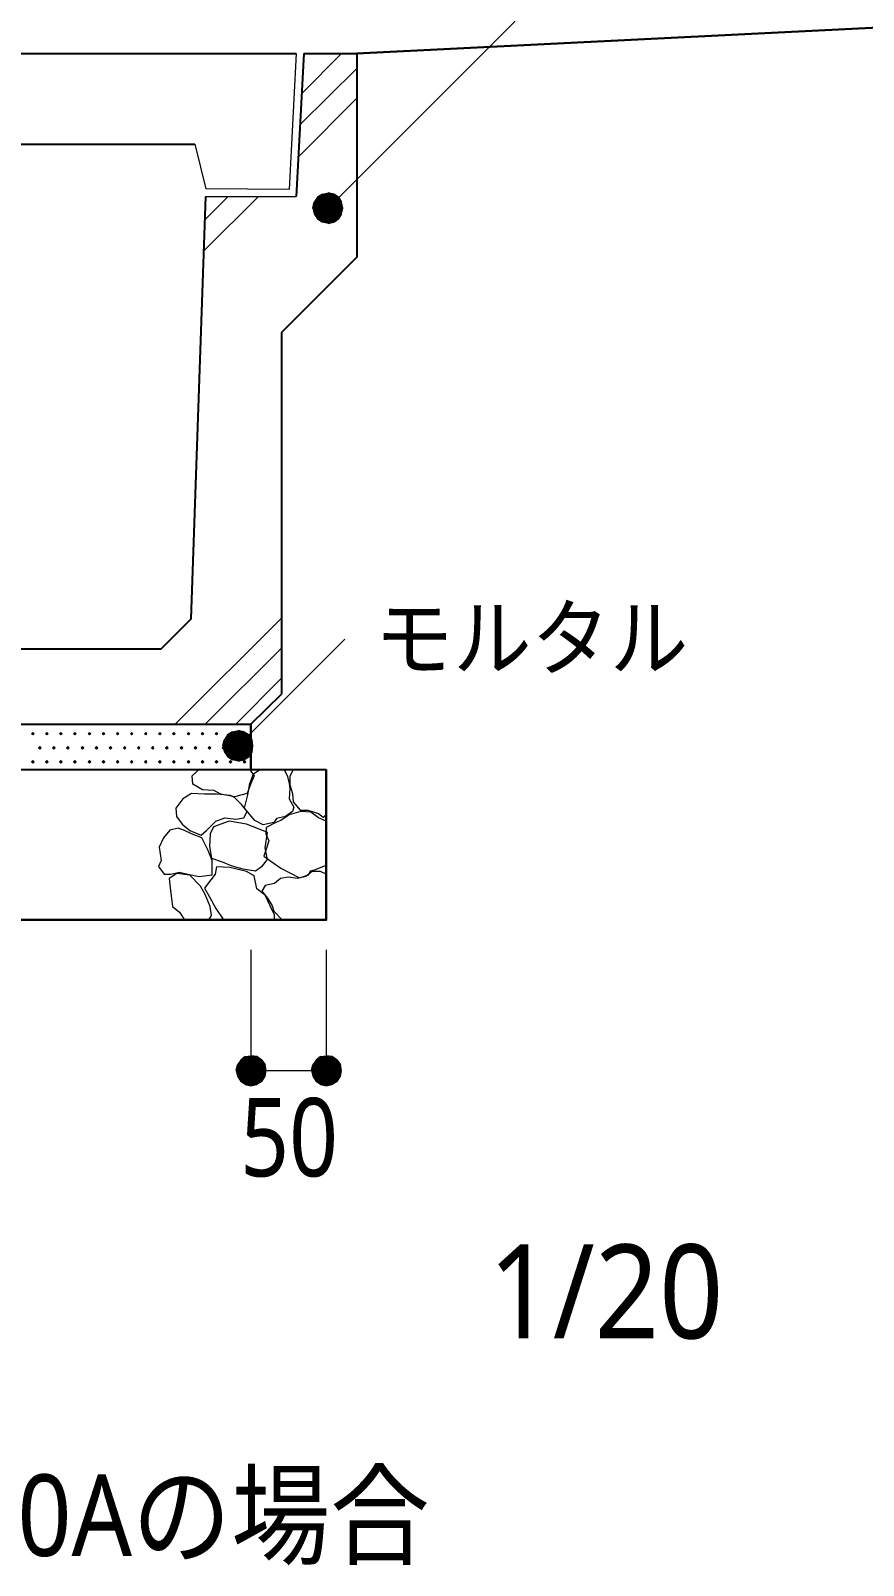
# Model space of a CAD drawing. Header units: millimetres. Extents: x 0 to 420, y 0 to 297.
# Drawn here: x 153.6 to 181.2, y 209.6 to 260.5 of the extents above; entities that cross this region are included whole.
import ezdxf
from ezdxf.enums import TextEntityAlignment as Align

# ---------------------------------------------------------------- set-up
doc = ezdxf.new("R2010")
doc.units = ezdxf.units.MM
doc.styles.add('kst32b', font='NotoSansJP-Variable.ttf')

msp = doc.modelspace()

# ---------------------------------------------------------------- hatches: boundary and pattern name
h = msp.add_hatch(color=7)
h.paths.add_polyline_path([(163.132, 254.953), (163.026, 254.783), (163.491, 254.593), (163.132, 254.953)])
h.paths.add_polyline_path([(163.026, 254.783), (163.491, 254.593), (162.983, 254.593), (163.026, 254.783)])
h.paths.add_polyline_path([(163.491, 254.593), (162.983, 254.593), (163.026, 254.402), (163.491, 254.593)])
h = msp.add_hatch(color=7)
h.paths.add_polyline_path([(163.682, 255.058), (163.491, 255.101), (163.491, 254.593), (163.682, 255.058)])
h.paths.add_polyline_path([(163.491, 255.101), (163.491, 254.593), (163.301, 255.058), (163.491, 255.101)])
h.paths.add_polyline_path([(163.491, 254.593), (163.301, 255.058), (163.132, 254.953), (163.491, 254.593)])
h = msp.add_hatch(color=7)
h.paths.add_polyline_path([(163.978, 254.593), (163.936, 254.783), (163.491, 254.593), (163.978, 254.593)])
h.paths.add_polyline_path([(163.936, 254.783), (163.491, 254.593), (163.83, 254.953), (163.936, 254.783)])
h.paths.add_polyline_path([(163.491, 254.593), (163.83, 254.953), (163.682, 255.058), (163.491, 254.593)])
for points in [[(163.026, 254.402), (163.132, 254.233), (163.491, 254.593), (163.026, 254.402)], [(153.691, 237.194), (153.67, 237.172), (153.649, 237.151), (153.67, 237.13), (153.691, 237.109), (153.712, 237.13), (153.734, 237.151), (153.712, 237.172), (153.691, 237.194)], [(154.157, 237.194), (154.136, 237.172), (154.115, 237.151), (154.136, 237.13), (154.157, 237.109), (154.178, 237.13), (154.199, 237.151), (154.178, 237.172), (154.157, 237.194)], [(154.622, 237.194), (154.601, 237.172), (154.58, 237.151), (154.601, 237.13), (154.622, 237.109), (154.644, 237.13), (154.665, 237.151), (154.644, 237.172), (154.622, 237.194)], [(155.088, 237.194), (155.067, 237.172), (155.046, 237.151), (155.067, 237.13), (155.088, 237.109), (155.109, 237.13), (155.13, 237.151), (155.109, 237.172), (155.088, 237.194)], [(155.575, 237.194), (155.554, 237.172), (155.533, 237.151), (155.554, 237.13), (155.575, 237.109), (155.596, 237.13), (155.617, 237.151), (155.596, 237.172), (155.575, 237.194)], [(156.041, 237.194), (156.02, 237.172), (155.998, 237.151), (156.02, 237.13), (156.041, 237.109), (156.062, 237.13), (156.083, 237.151), (156.062, 237.172), (156.041, 237.194)], [(156.506, 237.194), (156.485, 237.172), (156.464, 237.151), (156.485, 237.13), (156.506, 237.109), (156.528, 237.13), (156.549, 237.151), (156.528, 237.172), (156.506, 237.194)], [(156.972, 237.194), (156.951, 237.172), (156.93, 237.151), (156.951, 237.13), (156.972, 237.109), (156.993, 237.13), (157.014, 237.151), (156.993, 237.172), (156.972, 237.194)], [(157.438, 237.194), (157.417, 237.172), (157.395, 237.151), (157.417, 237.13), (157.438, 237.109), (157.459, 237.13), (157.48, 237.151), (157.459, 237.172), (157.438, 237.194)], [(157.903, 237.194), (157.882, 237.172), (157.861, 237.151), (157.882, 237.13), (157.903, 237.109), (157.925, 237.13), (157.946, 237.151), (157.925, 237.172), (157.903, 237.194)], [(158.369, 237.194), (158.348, 237.172), (158.327, 237.151), (158.348, 237.13), (158.369, 237.109), (158.39, 237.13), (158.411, 237.151), (158.39, 237.172), (158.369, 237.194)], [(158.856, 237.194), (158.835, 237.172), (158.813, 237.151), (158.835, 237.13), (158.856, 237.109), (158.877, 237.13), (158.898, 237.151), (158.877, 237.172), (158.856, 237.194)], [(159.321, 237.194), (159.3, 237.172), (159.279, 237.151), (159.3, 237.13), (159.321, 237.109), (159.343, 237.13), (159.364, 237.151), (159.343, 237.172), (159.321, 237.194)], [(159.787, 237.194), (159.766, 237.172), (159.745, 237.151), (159.766, 237.13), (159.787, 237.109), (159.808, 237.13), (159.829, 237.151), (159.808, 237.172), (159.787, 237.194)], [(160.253, 237.194), (160.232, 237.172), (160.211, 237.151), (160.232, 237.13), (160.253, 237.109), (160.274, 237.13), (160.295, 237.151), (160.274, 237.172), (160.253, 237.194)], [(160.719, 237.194), (160.697, 237.172), (160.676, 237.151), (160.697, 237.13), (160.719, 237.109), (160.74, 237.13), (160.761, 237.151), (160.74, 237.172), (160.719, 237.194)], [(153.924, 236.728), (153.903, 236.707), (153.882, 236.686), (153.903, 236.664), (153.924, 236.643), (153.945, 236.664), (153.966, 236.686), (153.945, 236.707), (153.924, 236.728)], [(154.39, 236.728), (154.369, 236.707), (154.347, 236.686), (154.369, 236.664), (154.39, 236.643), (154.411, 236.664), (154.432, 236.686), (154.411, 236.707), (154.39, 236.728)], [(154.855, 236.728), (154.834, 236.707), (154.813, 236.686), (154.834, 236.664), (154.855, 236.643), (154.877, 236.664), (154.898, 236.686), (154.877, 236.707), (154.855, 236.728)], [(155.342, 236.728), (155.321, 236.707), (155.3, 236.686), (155.321, 236.664), (155.342, 236.643), (155.363, 236.664), (155.385, 236.686), (155.363, 236.707), (155.342, 236.728)], [(155.808, 236.728), (155.787, 236.707), (155.766, 236.686), (155.787, 236.664), (155.808, 236.643), (155.829, 236.664), (155.85, 236.686), (155.829, 236.707), (155.808, 236.728)], [(156.274, 236.728), (156.252, 236.707), (156.231, 236.686), (156.252, 236.664), (156.274, 236.643), (156.295, 236.664), (156.316, 236.686), (156.295, 236.707), (156.274, 236.728)], [(156.739, 236.728), (156.718, 236.707), (156.697, 236.686), (156.718, 236.664), (156.739, 236.643), (156.76, 236.664), (156.782, 236.686), (156.76, 236.707), (156.739, 236.728)], [(157.205, 236.728), (157.184, 236.707), (157.162, 236.686), (157.184, 236.664), (157.205, 236.643), (157.226, 236.664), (157.247, 236.686), (157.226, 236.707), (157.205, 236.728)], [(157.671, 236.728), (157.649, 236.707), (157.628, 236.686), (157.649, 236.664), (157.671, 236.643), (157.692, 236.664), (157.713, 236.686), (157.692, 236.707), (157.671, 236.728)], [(158.136, 236.728), (158.115, 236.707), (158.094, 236.686), (158.115, 236.664), (158.136, 236.643), (158.157, 236.664), (158.179, 236.686), (158.157, 236.707), (158.136, 236.728)], [(158.623, 236.728), (158.602, 236.707), (158.581, 236.686), (158.602, 236.664), (158.623, 236.643), (158.644, 236.664), (158.665, 236.686), (158.644, 236.707), (158.623, 236.728)], [(159.089, 236.728), (159.068, 236.707), (159.046, 236.686), (159.068, 236.664), (159.089, 236.643), (159.11, 236.664), (159.131, 236.686), (159.11, 236.707), (159.089, 236.728)], [(159.554, 236.728), (159.533, 236.707), (159.512, 236.686), (159.533, 236.664), (159.554, 236.643), (159.576, 236.664), (159.597, 236.686), (159.576, 236.707), (159.554, 236.728)], [(160.02, 236.728), (159.999, 236.707), (159.978, 236.686), (159.999, 236.664), (160.02, 236.643), (160.041, 236.664), (160.062, 236.686), (160.041, 236.707), (160.02, 236.728)], [(160.041, 236.559), (160.147, 236.389), (160.507, 236.749), (160.041, 236.559)], [(160.486, 236.728), (160.465, 236.707), (160.443, 236.686), (160.465, 236.664), (160.486, 236.643), (160.507, 236.664), (160.528, 236.686), (160.507, 236.707), (160.486, 236.728)], [(153.691, 236.262), (153.67, 236.241), (153.649, 236.22), (153.67, 236.199), (153.691, 236.178), (153.712, 236.199), (153.734, 236.22), (153.712, 236.241), (153.691, 236.262)], [(154.157, 236.262), (154.136, 236.241), (154.115, 236.22), (154.136, 236.199), (154.157, 236.178), (154.178, 236.199), (154.199, 236.22), (154.178, 236.241), (154.157, 236.262)], [(154.622, 236.262), (154.601, 236.241), (154.58, 236.22), (154.601, 236.199), (154.622, 236.178), (154.644, 236.199), (154.665, 236.22), (154.644, 236.241), (154.622, 236.262)], [(155.088, 236.262), (155.067, 236.241), (155.046, 236.22), (155.067, 236.199), (155.088, 236.178), (155.109, 236.199), (155.13, 236.22), (155.109, 236.241), (155.088, 236.262)], [(155.575, 236.262), (155.554, 236.241), (155.533, 236.22), (155.554, 236.199), (155.575, 236.178), (155.596, 236.199), (155.617, 236.22), (155.596, 236.241), (155.575, 236.262)], [(156.041, 236.262), (156.02, 236.241), (155.998, 236.22), (156.02, 236.199), (156.041, 236.178), (156.062, 236.199), (156.083, 236.22), (156.062, 236.241), (156.041, 236.262)], [(156.506, 236.262), (156.485, 236.241), (156.464, 236.22), (156.485, 236.199), (156.506, 236.178), (156.528, 236.199), (156.549, 236.22), (156.528, 236.241), (156.506, 236.262)], [(156.972, 236.262), (156.951, 236.241), (156.93, 236.22), (156.951, 236.199), (156.972, 236.178), (156.993, 236.199), (157.014, 236.22), (156.993, 236.241), (156.972, 236.262)], [(157.438, 236.262), (157.417, 236.241), (157.395, 236.22), (157.417, 236.199), (157.438, 236.178), (157.459, 236.199), (157.48, 236.22), (157.459, 236.241), (157.438, 236.262)], [(157.903, 236.262), (157.882, 236.241), (157.861, 236.22), (157.882, 236.199), (157.903, 236.178), (157.925, 236.199), (157.946, 236.22), (157.925, 236.241), (157.903, 236.262)], [(158.369, 236.262), (158.348, 236.241), (158.327, 236.22), (158.348, 236.199), (158.369, 236.178), (158.39, 236.199), (158.411, 236.22), (158.39, 236.241), (158.369, 236.262)], [(158.856, 236.262), (158.835, 236.241), (158.813, 236.22), (158.835, 236.199), (158.856, 236.178), (158.877, 236.199), (158.898, 236.22), (158.877, 236.241), (158.856, 236.262)], [(159.321, 236.262), (159.3, 236.241), (159.279, 236.22), (159.3, 236.199), (159.321, 236.178), (159.343, 236.199), (159.364, 236.22), (159.343, 236.241), (159.321, 236.262)], [(159.787, 236.262), (159.766, 236.241), (159.745, 236.22), (159.766, 236.199), (159.787, 236.178), (159.808, 236.199), (159.829, 236.22), (159.808, 236.241), (159.787, 236.262)], [(160.253, 236.262), (160.232, 236.241), (160.211, 236.22), (160.232, 236.199), (160.253, 236.178), (160.274, 236.199), (160.295, 236.22), (160.274, 236.241), (160.253, 236.262)], [(160.719, 236.262), (160.697, 236.241), (160.676, 236.22), (160.697, 236.199), (160.719, 236.178), (160.74, 236.199), (160.761, 236.22), (160.74, 236.241), (160.719, 236.262)], [(161.396, 225.785), (161.438, 225.975), (160.93, 225.975), (161.396, 225.785)], [(163.894, 225.785), (163.936, 225.975), (163.428, 225.975), (163.894, 225.785)]]:
    msp.add_hatch(color=7).paths.add_polyline_path(points)
h = msp.add_hatch(color=7)
h.paths.add_polyline_path([(163.132, 254.233), (163.301, 254.127), (163.491, 254.593), (163.132, 254.233)])
h.paths.add_polyline_path([(163.301, 254.127), (163.491, 254.593), (163.491, 254.085), (163.301, 254.127)])
h.paths.add_polyline_path([(163.491, 254.593), (163.491, 254.085), (163.682, 254.127), (163.491, 254.593)])
h = msp.add_hatch(color=7)
h.paths.add_polyline_path([(163.682, 254.127), (163.83, 254.233), (163.491, 254.593), (163.682, 254.127)])
h.paths.add_polyline_path([(163.83, 254.233), (163.491, 254.593), (163.936, 254.402), (163.83, 254.233)])
h.paths.add_polyline_path([(163.491, 254.593), (163.936, 254.402), (163.978, 254.593), (163.491, 254.593)])
h = msp.add_hatch(color=7)
h.paths.add_polyline_path([(160.147, 237.109), (160.041, 236.94), (160.507, 236.749), (160.147, 237.109)])
h.paths.add_polyline_path([(160.041, 236.94), (160.507, 236.749), (159.999, 236.749), (160.041, 236.94)])
h.paths.add_polyline_path([(160.507, 236.749), (159.999, 236.749), (160.041, 236.559), (160.507, 236.749)])
h = msp.add_hatch(color=7)
h.paths.add_polyline_path([(160.697, 237.215), (160.507, 237.257), (160.507, 236.749), (160.697, 237.215)])
h.paths.add_polyline_path([(160.507, 237.257), (160.507, 236.749), (160.316, 237.215), (160.507, 237.257)])
h.paths.add_polyline_path([(160.507, 236.749), (160.316, 237.215), (160.147, 237.109), (160.507, 236.749)])
h = msp.add_hatch(color=7)
h.paths.add_polyline_path([(160.994, 236.749), (160.972, 236.94), (160.507, 236.749), (160.994, 236.749)])
h.paths.add_polyline_path([(160.972, 236.94), (160.507, 236.749), (160.867, 237.109), (160.972, 236.94)])
h.paths.add_polyline_path([(160.507, 236.749), (160.867, 237.109), (160.697, 237.215), (160.507, 236.749)])
h = msp.add_hatch(color=7)
h.paths.add_polyline_path([(160.147, 236.389), (160.316, 236.283), (160.507, 236.749), (160.147, 236.389)])
h.paths.add_polyline_path([(160.316, 236.283), (160.507, 236.749), (160.507, 236.241), (160.316, 236.283)])
h.paths.add_polyline_path([(160.507, 236.749), (160.507, 236.241), (160.697, 236.283), (160.507, 236.749)])
h = msp.add_hatch(color=7)
h.paths.add_polyline_path([(160.697, 236.283), (160.867, 236.389), (160.507, 236.749), (160.697, 236.283)])
h.paths.add_polyline_path([(160.867, 236.389), (160.507, 236.749), (160.972, 236.559), (160.867, 236.389)])
h.paths.add_polyline_path([(160.507, 236.749), (160.972, 236.559), (160.994, 236.749), (160.507, 236.749)])
h = msp.add_hatch(color=7)
h.paths.add_polyline_path([(160.592, 226.314), (160.486, 226.166), (160.93, 225.975), (160.592, 226.314)])
h.paths.add_polyline_path([(160.486, 226.166), (160.93, 225.975), (160.443, 225.975), (160.486, 226.166)])
h.paths.add_polyline_path([(160.93, 225.975), (160.443, 225.975), (160.486, 225.785), (160.93, 225.975)])
h = msp.add_hatch(color=7)
h.paths.add_polyline_path([(161.121, 226.441), (160.93, 226.462), (160.93, 225.975), (161.121, 226.441)])
h.paths.add_polyline_path([(160.93, 226.462), (160.93, 225.975), (160.74, 226.441), (160.93, 226.462)])
h.paths.add_polyline_path([(160.93, 225.975), (160.74, 226.441), (160.592, 226.314), (160.93, 225.975)])
h = msp.add_hatch(color=7)
h.paths.add_polyline_path([(161.438, 225.975), (161.396, 226.166), (160.93, 225.975), (161.438, 225.975)])
h.paths.add_polyline_path([(161.396, 226.166), (160.93, 225.975), (161.29, 226.314), (161.396, 226.166)])
h.paths.add_polyline_path([(160.93, 225.975), (161.29, 226.314), (161.121, 226.441), (160.93, 225.975)])
h = msp.add_hatch(color=7)
h.paths.add_polyline_path([(163.089, 226.314), (162.983, 226.166), (163.428, 225.975), (163.089, 226.314)])
h.paths.add_polyline_path([(162.983, 226.166), (163.428, 225.975), (162.941, 225.975), (162.983, 226.166)])
h.paths.add_polyline_path([(163.428, 225.975), (162.941, 225.975), (162.983, 225.785), (163.428, 225.975)])
h = msp.add_hatch(color=7)
h.paths.add_polyline_path([(163.618, 226.441), (163.428, 226.462), (163.428, 225.975), (163.618, 226.441)])
h.paths.add_polyline_path([(163.428, 226.462), (163.428, 225.975), (163.237, 226.441), (163.428, 226.462)])
h.paths.add_polyline_path([(163.428, 225.975), (163.237, 226.441), (163.089, 226.314), (163.428, 225.975)])
h = msp.add_hatch(color=7)
h.paths.add_polyline_path([(163.936, 225.975), (163.894, 226.166), (163.428, 225.975), (163.936, 225.975)])
h.paths.add_polyline_path([(163.894, 226.166), (163.428, 225.975), (163.788, 226.314), (163.894, 226.166)])
h.paths.add_polyline_path([(163.428, 225.975), (163.788, 226.314), (163.618, 226.441), (163.428, 225.975)])
h = msp.add_hatch(color=7)
h.paths.add_polyline_path([(160.486, 225.785), (160.592, 225.615), (160.93, 225.975), (160.486, 225.785)])
h.paths.add_polyline_path([(160.592, 225.615), (160.93, 225.975), (160.74, 225.51), (160.592, 225.615)])
h.paths.add_polyline_path([(160.93, 225.975), (160.74, 225.51), (160.93, 225.467), (160.93, 225.975)])
h = msp.add_hatch(color=7)
h.paths.add_polyline_path([(160.93, 225.467), (161.121, 225.51), (160.93, 225.975), (160.93, 225.467)])
h.paths.add_polyline_path([(161.121, 225.51), (160.93, 225.975), (161.29, 225.615), (161.121, 225.51)])
h.paths.add_polyline_path([(160.93, 225.975), (161.29, 225.615), (161.396, 225.785), (160.93, 225.975)])
h = msp.add_hatch(color=7)
h.paths.add_polyline_path([(162.983, 225.785), (163.089, 225.615), (163.428, 225.975), (162.983, 225.785)])
h.paths.add_polyline_path([(163.089, 225.615), (163.428, 225.975), (163.237, 225.51), (163.089, 225.615)])
h.paths.add_polyline_path([(163.428, 225.975), (163.237, 225.51), (163.428, 225.467), (163.428, 225.975)])
h = msp.add_hatch(color=7)
h.paths.add_polyline_path([(163.428, 225.467), (163.618, 225.51), (163.428, 225.975), (163.428, 225.467)])
h.paths.add_polyline_path([(163.618, 225.51), (163.428, 225.975), (163.788, 225.615), (163.618, 225.51)])
h.paths.add_polyline_path([(163.428, 225.975), (163.788, 225.615), (163.894, 225.785), (163.428, 225.975)])

# ---------------------------------------------------------------- linework, layer by layer
at = {"lineweight": 13}
for points in [[(163.491, 254.593), (175.853, 266.975)], [(162.433, 259.715), (162.2, 255.206), (159.427, 255.228)], [(163.936, 259.715), (162.624, 258.403)], [(164.444, 259.228), (162.56, 257.365)], [(164.444, 258.233), (162.518, 256.307)], [(159.068, 256.709), (159.427, 255.228)], [(161.184, 254.974), (159.364, 253.174)], [(160.168, 254.974), (159.406, 254.212)], [(159.427, 254.974), (162.433, 254.974)], [(161.946, 240.982), (158.411, 237.469)], [(161.946, 239.988), (159.406, 237.469)], [(160.507, 236.749), (164.042, 240.284)], [(161.946, 238.993), (160.422, 237.469)], [(160.867, 235.987), (161.036, 235.754), (160.93, 235.5), (160.803, 235.162), (160.38, 235.056), (159.935, 235.14), (159.703, 235.267), (159.321, 235.289), (159.004, 235.479), (158.983, 235.754), (159.237, 235.987)], [(162.031, 235.966), (162.137, 235.733), (162.2, 235.5), (162.221, 235.331), (162.2, 234.992), (162.348, 234.717), (162.306, 234.569), (162.073, 234.4), (161.777, 234.336), (161.692, 234.209), (161.332, 234.124), (161.057, 234.273), (160.719, 234.675), (160.824, 235.119), (160.888, 235.5), (161.015, 235.818), (161.227, 235.966)], [(162.327, 235.966), (162.221, 235.733), (162.221, 235.458), (162.306, 235.162), (162.327, 234.887), (162.56, 234.611), (162.814, 234.611), (163.174, 234.505), (163.322, 234.379), (163.428, 234.463)], [(163.428, 234.251), (163.174, 234.357), (162.92, 234.548), (162.581, 234.569), (162.2, 234.463), (161.925, 234.273), (161.756, 234.209), (161.438, 234.04), (161.417, 233.828), (161.523, 233.595), (161.438, 233.32), (161.354, 233.087), (161.586, 232.918), (161.925, 232.685), (162.539, 232.368), (162.835, 232.473), (162.92, 232.6), (163.068, 232.643), (163.428, 232.791)], [(161.713, 230.971), (161.713, 231.14), (161.565, 231.436), (161.396, 231.796), (161.121, 232.008), (161.036, 232.431), (160.782, 232.579), (160.232, 232.706), (159.787, 232.728), (159.745, 232.495), (159.597, 232.304), (159.385, 232.029), (159.554, 231.733), (159.766, 231.352), (160.02, 230.971)], [(159.533, 230.971), (159.618, 231.119), (159.576, 231.415), (159.406, 231.817), (159.258, 232.092), (158.898, 232.452), (158.475, 232.516), (158.221, 232.346), (158.242, 232.135), (158.284, 231.775), (158.327, 231.415), (158.56, 231.225), (158.729, 230.971)], [(163.428, 232.495), (163.237, 232.579), (162.962, 232.579), (162.751, 232.41), (162.475, 232.346), (162.158, 232.389), (161.904, 232.346), (161.713, 232.177), (161.396, 232.114), (161.29, 231.923), (161.48, 231.69), (161.629, 231.436), (161.692, 231.267), (161.967, 230.971)], [(160.93, 229.976), (160.93, 225.975)], [(163.428, 229.976), (163.428, 225.975)], [(160.93, 225.975), (163.428, 225.975)]]:
    msp.add_lwpolyline(points, dxfattribs=at)
at = {"lineweight": 30}
for points in [[(164.444, 259.715), (196.617, 261.324)], [(160.93, 235.966), (160.93, 237.469)], [(140.441, 230.971), (163.428, 230.971), (163.428, 235.966)]]:
    msp.add_lwpolyline(points, dxfattribs=at)
at = {"lineweight": 25}
for points in [[(141.436, 259.715), (162.433, 259.715)], [(162.687, 259.715), (162.433, 254.974)], [(162.687, 259.715), (164.444, 259.715)], [(164.444, 259.715), (164.444, 252.963)], [(144.822, 256.709), (159.068, 256.709)], [(157.946, 239.966), (158.941, 240.961), (159.427, 254.974)], [(164.444, 252.963), (161.946, 250.465)], [(161.946, 250.465), (161.946, 238.464)], [(145.944, 239.966), (157.946, 239.966)], [(160.93, 237.469), (161.946, 238.464)], [(142.938, 237.469), (160.93, 237.469)], [(140.441, 235.966), (163.428, 235.966)]]:
    msp.add_lwpolyline(points, dxfattribs=at)
at = {"lineweight": 0}
for points in [[(163.026, 254.783), (163.491, 254.593), (162.983, 254.593)], [(163.132, 254.953), (163.026, 254.783), (163.491, 254.593)], [(163.491, 254.593), (163.301, 255.058), (163.132, 254.953)], [(163.491, 255.101), (163.491, 254.593), (163.301, 255.058)], [(163.682, 255.058), (163.491, 255.101), (163.491, 254.593)], [(163.491, 254.593), (163.83, 254.953), (163.682, 255.058)], [(163.936, 254.783), (163.491, 254.593), (163.83, 254.953)], [(163.978, 254.593), (163.936, 254.783), (163.491, 254.593)], [(163.491, 254.593), (162.983, 254.593), (163.026, 254.402)], [(163.026, 254.402), (163.132, 254.233), (163.491, 254.593)], [(163.132, 254.233), (163.301, 254.127), (163.491, 254.593)], [(163.301, 254.127), (163.491, 254.593), (163.491, 254.085)], [(163.491, 254.593), (163.491, 254.085), (163.682, 254.127)], [(163.682, 254.127), (163.83, 254.233), (163.491, 254.593)], [(163.83, 254.233), (163.491, 254.593), (163.936, 254.402)], [(163.491, 254.593), (163.936, 254.402), (163.978, 254.593)], [(153.691, 237.194), (153.67, 237.172), (153.649, 237.151), (153.67, 237.13), (153.691, 237.109), (153.712, 237.13), (153.734, 237.151), (153.712, 237.172)], [(154.157, 237.194), (154.136, 237.172), (154.115, 237.151), (154.136, 237.13), (154.157, 237.109), (154.178, 237.13), (154.199, 237.151), (154.178, 237.172)], [(154.622, 237.194), (154.601, 237.172), (154.58, 237.151), (154.601, 237.13), (154.622, 237.109), (154.644, 237.13), (154.665, 237.151), (154.644, 237.172)], [(155.088, 237.194), (155.067, 237.172), (155.046, 237.151), (155.067, 237.13), (155.088, 237.109), (155.109, 237.13), (155.13, 237.151), (155.109, 237.172)], [(155.575, 237.194), (155.554, 237.172), (155.533, 237.151), (155.554, 237.13), (155.575, 237.109), (155.596, 237.13), (155.617, 237.151), (155.596, 237.172)], [(156.041, 237.194), (156.02, 237.172), (155.998, 237.151), (156.02, 237.13), (156.041, 237.109), (156.062, 237.13), (156.083, 237.151), (156.062, 237.172)], [(156.506, 237.194), (156.485, 237.172), (156.464, 237.151), (156.485, 237.13), (156.506, 237.109), (156.528, 237.13), (156.549, 237.151), (156.528, 237.172)], [(156.972, 237.194), (156.951, 237.172), (156.93, 237.151), (156.951, 237.13), (156.972, 237.109), (156.993, 237.13), (157.014, 237.151), (156.993, 237.172)], [(157.438, 237.194), (157.417, 237.172), (157.395, 237.151), (157.417, 237.13), (157.438, 237.109), (157.459, 237.13), (157.48, 237.151), (157.459, 237.172)], [(157.903, 237.194), (157.882, 237.172), (157.861, 237.151), (157.882, 237.13), (157.903, 237.109), (157.925, 237.13), (157.946, 237.151), (157.925, 237.172)], [(158.369, 237.194), (158.348, 237.172), (158.327, 237.151), (158.348, 237.13), (158.369, 237.109), (158.39, 237.13), (158.411, 237.151), (158.39, 237.172)], [(158.856, 237.194), (158.835, 237.172), (158.813, 237.151), (158.835, 237.13), (158.856, 237.109), (158.877, 237.13), (158.898, 237.151), (158.877, 237.172)], [(159.321, 237.194), (159.3, 237.172), (159.279, 237.151), (159.3, 237.13), (159.321, 237.109), (159.343, 237.13), (159.364, 237.151), (159.343, 237.172)], [(159.787, 237.194), (159.766, 237.172), (159.745, 237.151), (159.766, 237.13), (159.787, 237.109), (159.808, 237.13), (159.829, 237.151), (159.808, 237.172)], [(160.041, 236.94), (160.507, 236.749), (159.999, 236.749)], [(160.147, 237.109), (160.041, 236.94), (160.507, 236.749)], [(160.507, 236.749), (160.316, 237.215), (160.147, 237.109)], [(160.253, 237.194), (160.232, 237.172), (160.211, 237.151), (160.232, 237.13), (160.253, 237.109), (160.274, 237.13), (160.295, 237.151), (160.274, 237.172)], [(160.507, 237.257), (160.507, 236.749), (160.316, 237.215)], [(160.697, 237.215), (160.507, 237.257), (160.507, 236.749)], [(160.507, 236.749), (160.867, 237.109), (160.697, 237.215)], [(160.972, 236.94), (160.507, 236.749), (160.867, 237.109)], [(160.994, 236.749), (160.972, 236.94), (160.507, 236.749)], [(160.719, 237.194), (160.697, 237.172), (160.676, 237.151), (160.697, 237.13), (160.719, 237.109), (160.74, 237.13), (160.761, 237.151), (160.74, 237.172)], [(153.924, 236.728), (153.903, 236.707), (153.882, 236.686), (153.903, 236.664), (153.924, 236.643), (153.945, 236.664), (153.966, 236.686), (153.945, 236.707)], [(154.39, 236.728), (154.369, 236.707), (154.347, 236.686), (154.369, 236.664), (154.39, 236.643), (154.411, 236.664), (154.432, 236.686), (154.411, 236.707)], [(154.855, 236.728), (154.834, 236.707), (154.813, 236.686), (154.834, 236.664), (154.855, 236.643), (154.877, 236.664), (154.898, 236.686), (154.877, 236.707)], [(155.342, 236.728), (155.321, 236.707), (155.3, 236.686), (155.321, 236.664), (155.342, 236.643), (155.363, 236.664), (155.385, 236.686), (155.363, 236.707)], [(155.808, 236.728), (155.787, 236.707), (155.766, 236.686), (155.787, 236.664), (155.808, 236.643), (155.829, 236.664), (155.85, 236.686), (155.829, 236.707)], [(156.274, 236.728), (156.252, 236.707), (156.231, 236.686), (156.252, 236.664), (156.274, 236.643), (156.295, 236.664), (156.316, 236.686), (156.295, 236.707)], [(156.739, 236.728), (156.718, 236.707), (156.697, 236.686), (156.718, 236.664), (156.739, 236.643), (156.76, 236.664), (156.782, 236.686), (156.76, 236.707)], [(157.205, 236.728), (157.184, 236.707), (157.162, 236.686), (157.184, 236.664), (157.205, 236.643), (157.226, 236.664), (157.247, 236.686), (157.226, 236.707)], [(157.671, 236.728), (157.649, 236.707), (157.628, 236.686), (157.649, 236.664), (157.671, 236.643), (157.692, 236.664), (157.713, 236.686), (157.692, 236.707)], [(158.136, 236.728), (158.115, 236.707), (158.094, 236.686), (158.115, 236.664), (158.136, 236.643), (158.157, 236.664), (158.179, 236.686), (158.157, 236.707)], [(158.623, 236.728), (158.602, 236.707), (158.581, 236.686), (158.602, 236.664), (158.623, 236.643), (158.644, 236.664), (158.665, 236.686), (158.644, 236.707)], [(159.089, 236.728), (159.068, 236.707), (159.046, 236.686), (159.068, 236.664), (159.089, 236.643), (159.11, 236.664), (159.131, 236.686), (159.11, 236.707)], [(159.554, 236.728), (159.533, 236.707), (159.512, 236.686), (159.533, 236.664), (159.554, 236.643), (159.576, 236.664), (159.597, 236.686), (159.576, 236.707)], [(160.02, 236.728), (159.999, 236.707), (159.978, 236.686), (159.999, 236.664), (160.02, 236.643), (160.041, 236.664), (160.062, 236.686), (160.041, 236.707)], [(160.507, 236.749), (159.999, 236.749), (160.041, 236.559)], [(160.041, 236.559), (160.147, 236.389), (160.507, 236.749)], [(160.147, 236.389), (160.316, 236.283), (160.507, 236.749)], [(160.316, 236.283), (160.507, 236.749), (160.507, 236.241)], [(160.486, 236.728), (160.465, 236.707), (160.443, 236.686), (160.465, 236.664), (160.486, 236.643), (160.507, 236.664), (160.528, 236.686), (160.507, 236.707)], [(160.507, 236.749), (160.507, 236.241), (160.697, 236.283)], [(160.697, 236.283), (160.867, 236.389), (160.507, 236.749)], [(160.867, 236.389), (160.507, 236.749), (160.972, 236.559)], [(160.507, 236.749), (160.972, 236.559), (160.994, 236.749)], [(153.691, 236.262), (153.67, 236.241), (153.649, 236.22), (153.67, 236.199), (153.691, 236.178), (153.712, 236.199), (153.734, 236.22), (153.712, 236.241)], [(154.157, 236.262), (154.136, 236.241), (154.115, 236.22), (154.136, 236.199), (154.157, 236.178), (154.178, 236.199), (154.199, 236.22), (154.178, 236.241)], [(154.622, 236.262), (154.601, 236.241), (154.58, 236.22), (154.601, 236.199), (154.622, 236.178), (154.644, 236.199), (154.665, 236.22), (154.644, 236.241)], [(155.088, 236.262), (155.067, 236.241), (155.046, 236.22), (155.067, 236.199), (155.088, 236.178), (155.109, 236.199), (155.13, 236.22), (155.109, 236.241)], [(155.575, 236.262), (155.554, 236.241), (155.533, 236.22), (155.554, 236.199), (155.575, 236.178), (155.596, 236.199), (155.617, 236.22), (155.596, 236.241)], [(156.041, 236.262), (156.02, 236.241), (155.998, 236.22), (156.02, 236.199), (156.041, 236.178), (156.062, 236.199), (156.083, 236.22), (156.062, 236.241)], [(156.506, 236.262), (156.485, 236.241), (156.464, 236.22), (156.485, 236.199), (156.506, 236.178), (156.528, 236.199), (156.549, 236.22), (156.528, 236.241)], [(156.972, 236.262), (156.951, 236.241), (156.93, 236.22), (156.951, 236.199), (156.972, 236.178), (156.993, 236.199), (157.014, 236.22), (156.993, 236.241)], [(157.438, 236.262), (157.417, 236.241), (157.395, 236.22), (157.417, 236.199), (157.438, 236.178), (157.459, 236.199), (157.48, 236.22), (157.459, 236.241)], [(157.903, 236.262), (157.882, 236.241), (157.861, 236.22), (157.882, 236.199), (157.903, 236.178), (157.925, 236.199), (157.946, 236.22), (157.925, 236.241)], [(158.369, 236.262), (158.348, 236.241), (158.327, 236.22), (158.348, 236.199), (158.369, 236.178), (158.39, 236.199), (158.411, 236.22), (158.39, 236.241)], [(158.856, 236.262), (158.835, 236.241), (158.813, 236.22), (158.835, 236.199), (158.856, 236.178), (158.877, 236.199), (158.898, 236.22), (158.877, 236.241)], [(159.321, 236.262), (159.3, 236.241), (159.279, 236.22), (159.3, 236.199), (159.321, 236.178), (159.343, 236.199), (159.364, 236.22), (159.343, 236.241)], [(159.787, 236.262), (159.766, 236.241), (159.745, 236.22), (159.766, 236.199), (159.787, 236.178), (159.808, 236.199), (159.829, 236.22), (159.808, 236.241)], [(160.253, 236.262), (160.232, 236.241), (160.211, 236.22), (160.232, 236.199), (160.253, 236.178), (160.274, 236.199), (160.295, 236.22), (160.274, 236.241)], [(160.719, 236.262), (160.697, 236.241), (160.676, 236.22), (160.697, 236.199), (160.719, 236.178), (160.74, 236.199), (160.761, 236.22), (160.74, 236.241)], [(160.486, 226.166), (160.93, 225.975), (160.443, 225.975)], [(160.592, 226.314), (160.486, 226.166), (160.93, 225.975)], [(160.93, 225.975), (160.74, 226.441), (160.592, 226.314)], [(160.93, 226.462), (160.93, 225.975), (160.74, 226.441)], [(161.121, 226.441), (160.93, 226.462), (160.93, 225.975)], [(160.93, 225.975), (161.29, 226.314), (161.121, 226.441)], [(161.396, 226.166), (160.93, 225.975), (161.29, 226.314)], [(161.438, 225.975), (161.396, 226.166), (160.93, 225.975)], [(162.983, 226.166), (163.428, 225.975), (162.941, 225.975)], [(163.089, 226.314), (162.983, 226.166), (163.428, 225.975)], [(163.428, 225.975), (163.237, 226.441), (163.089, 226.314)], [(163.428, 226.462), (163.428, 225.975), (163.237, 226.441)], [(163.618, 226.441), (163.428, 226.462), (163.428, 225.975)], [(163.428, 225.975), (163.788, 226.314), (163.618, 226.441)], [(163.894, 226.166), (163.428, 225.975), (163.788, 226.314)], [(163.936, 225.975), (163.894, 226.166), (163.428, 225.975)], [(160.93, 225.975), (160.443, 225.975), (160.486, 225.785)], [(160.486, 225.785), (160.592, 225.615), (160.93, 225.975)], [(160.592, 225.615), (160.93, 225.975), (160.74, 225.51)], [(160.93, 225.975), (160.74, 225.51), (160.93, 225.467)], [(160.93, 225.467), (161.121, 225.51), (160.93, 225.975)], [(161.121, 225.51), (160.93, 225.975), (161.29, 225.615)], [(160.93, 225.975), (161.29, 225.615), (161.396, 225.785)], [(161.396, 225.785), (161.438, 225.975), (160.93, 225.975)], [(163.428, 225.975), (162.941, 225.975), (162.983, 225.785)], [(162.983, 225.785), (163.089, 225.615), (163.428, 225.975)], [(163.089, 225.615), (163.428, 225.975), (163.237, 225.51)], [(163.428, 225.975), (163.237, 225.51), (163.428, 225.467)], [(163.428, 225.467), (163.618, 225.51), (163.428, 225.975)], [(163.618, 225.51), (163.428, 225.975), (163.788, 225.615)], [(163.428, 225.975), (163.788, 225.615), (163.894, 225.785)], [(163.894, 225.785), (163.936, 225.975), (163.428, 225.975)]]:
    msp.add_lwpolyline(points, close=True, dxfattribs=at)
at = {"lineweight": 13}
for points in [[(160.422, 234.315), (160.697, 234.357), (160.803, 234.569), (160.613, 234.802), (160.38, 235.035), (160.253, 235.098), (159.787, 235.14), (159.385, 235.14), (158.962, 235.162), (158.665, 234.992), (158.433, 234.675), (158.454, 234.4), (158.644, 234.146), (158.898, 233.934), (159.279, 233.786), (159.449, 233.934), (159.766, 234.251), (160.062, 234.357)], [(160.655, 232.664), (161.078, 232.6), (161.311, 232.77), (161.48, 232.981), (161.396, 233.362), (161.48, 233.871), (161.184, 233.997), (160.782, 234.146), (160.211, 234.251), (159.681, 234.061), (159.576, 233.828), (159.554, 233.405), (159.618, 233.024), (159.978, 232.897), (160.295, 232.77)], [(159.3, 233.701), (158.962, 233.828), (158.729, 233.934), (158.517, 234.019), (158.242, 233.955), (158.03, 233.701), (157.882, 233.384), (157.946, 232.939), (157.861, 232.749), (158.052, 232.495), (158.263, 232.495), (158.56, 232.558), (158.835, 232.495), (159.216, 232.41), (159.639, 232.473), (159.639, 232.77), (159.639, 232.939), (159.512, 233.278)]]:
    msp.add_lwpolyline(points, close=True, dxfattribs=at)

# ---------------------------------------------------------------- texts
at = {"style": 'kst32b'}
for s, height, p, p2 in [('モルタル', 2.0791, (165.037, 239.289), (175.432, 239.289)), ('50', 2.5989, (160.57, 222.462), (163.819, 222.462)), ('1/20', 3.1187, (168.804, 217.085), (176.601, 217.085)), ('呼び名\u3000300Aの場合', 2.70286, (136.44, 209.867), (166.848, 209.867))]:
    msp.add_text(s, height=height, dxfattribs=at).set_placement(p, p2, align=Align.FIT)

doc.saveas('drawing.dxf')
